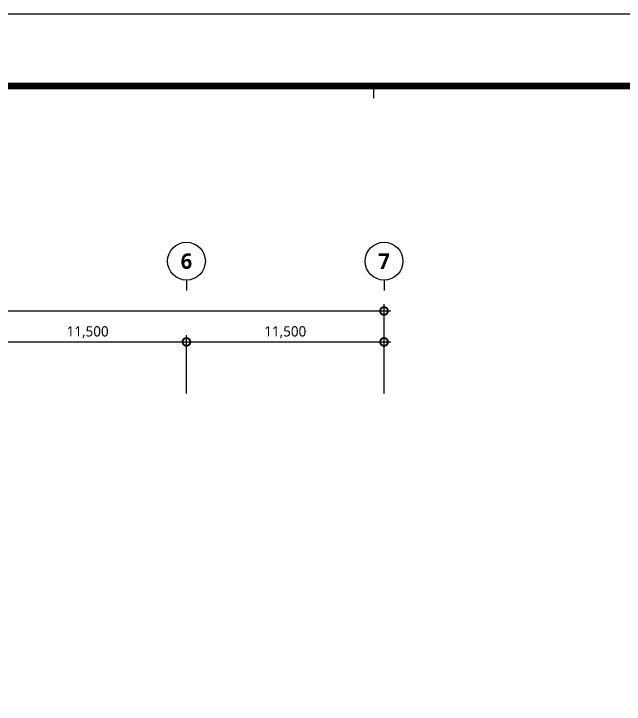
# Model space of a CAD drawing. Header units: millimetres. Extents: x -168200 to 504600, y -244718 to -125918.
# Drawn here: x 259614 to 295139, y -166088 to -125918 of the extents above; entities that cross this region are included whole.
import ezdxf
from ezdxf.enums import TextEntityAlignment as Align

# ---------------------------------------------------------------- set-up
doc = ezdxf.new("R2010")
doc.units = ezdxf.units.MM
doc.layers.get('Defpoints').update_dxf_attribs({"color": 167})
for name, color, linetype in [('arch', 8, 'Continuous'), ('SYM-BUB', 3, 'Continuous'), ('XR-FORM-EE$0$XR-SHEET-SHT', 5, 'Continuous')]:
    doc.layers.add(name, color=color, linetype=linetype)
doc.layers.add('XR-FORM-EE$0$XR-SHEET-TEMP', color=171, linetype='Continuous', plot=False)
doc.styles.add('$0$스타일1', font='malgun.ttf')
doc.styles.add('스타일1', font='malgun.ttf')
doc.styles.add('스타일2', font='malgunbd.ttf')
doc.dimstyles.new('CJA', dxfattribs={"dimscale": 300, "dimtxt": 2.7, "dimasz": 1, "dimexe": 2, "dimexo": 3, "dimgap": 1, "dimtad": 1, "dimdec": 0, "dimzin": 1, "dimdsep": 46, "dimlunit": 6, "dimtxsty": '$0$스타일1', "dimblk": 'CJDOT', "dimcen": 0.09, "dimdle": 1, "dimclrd": 256, "dimclre": 256, "dimclrt": 3, "dimadec": 0, "dimazin": 0, "dimtfac": 1, "dimtdec": 0, "dimtix": 1, "dimtmove": 2, "dimatfit": 3, "dimldrblk": 'CJDOT', "dimfxl": 1, "dimtolj": 1, "dimtzin": 1, "dimarcsym": 0})

# ---------------------------------------------------------------- blocks, each defined once
blk = doc.blocks.new('XR-FORM-EE', base_point=(461, 408))
at = {"layer": 'XR-FORM-EE$0$XR-SHEET-SHT', "color": 5}
blk.add_lwpolyline([(0, 118800), (168200, 118800), (168200, 0), (0, 0)], close=True, dxfattribs=at)
at = {"layer": 'XR-FORM-EE$0$XR-SHEET-SHT', "color": 5, "const_width": 400}
blk.add_lwpolyline([(9300, 114600), (163900, 114600), (163900, 4200), (9300, 4200)], close=True, dxfattribs=at)
at = {"layer": 'XR-FORM-EE$0$XR-SHEET-TEMP'}
blk.add_line((112350, 114600), (112350, 113900), dxfattribs=at)
blk = doc.blocks.new('_DotSmall')
at = {"color": 0, "linetype": 'ByBlock', "const_width": 0.5}
blk.add_lwpolyline([(-0.0625, 0, 1), (0.0625, 0, 1)], format="xyb", close=True, dxfattribs=at)
blk = doc.blocks.new('*D454')
at = {"layer": 'arch', "color": 7, "lineweight": -2, "transparency": 16777216}
for p, q in [((210161, -148009), (210161, -142809)), ((281161, -148009), (281161, -142809)), ((209761, -143209), (281561, -143209))]:
    blk.add_line(p, q, dxfattribs=at)
at = {"layer": 'Defpoints', "color": 0, "transparency": 16777216}
for p in [(281161, -143209), (210161, -148609), (281161, -148609)]:
    blk.add_point(p, dxfattribs=at)
at = {"layer": 'arch', "color": 7, "lineweight": -2, "transparency": 16777216, "xscale": 900, "yscale": 900, "zscale": 900, "rotation": 180}
blk.add_blockref('_DotSmall', (210161, -143209), dxfattribs=at)
at = {"layer": 'arch', "color": 7, "lineweight": -2, "transparency": 16777216, "xscale": 900, "yscale": 900, "zscale": 900}
blk.add_blockref('_DotSmall', (281161, -143209), dxfattribs=at)
at = {"layer": 'arch', "color": 3, "transparency": 16777216, "insert": (245161, -142647), "char_height": 600, "attachment_point": 5, "style": '스타일1'}
blk.add_mtext('\\A1;71,000', dxfattribs=at)
blk = doc.blocks.new('CJDOT')
blk.add_line((-2, 0), (2, 0))
at = {"const_width": 0.5}
blk.add_lwpolyline([(-0.25, 0, 1), (0.25, 0, 1)], format="xyb", close=True, dxfattribs=at)
blk = doc.blocks.new('*D455')
at = {"layer": 'arch', "color": 7, "lineweight": -2, "transparency": 16777216}
for p, q in [((269661, -148009), (269661, -144609)), ((281161, -148009), (281161, -144609)), ((269261, -145009), (281561, -145009))]:
    blk.add_line(p, q, dxfattribs=at)
at = {"layer": 'Defpoints', "color": 0, "transparency": 16777216}
for p in [(281161, -145009), (269661, -148609), (281161, -148609)]:
    blk.add_point(p, dxfattribs=at)
at = {"layer": 'arch', "color": 7, "lineweight": -2, "transparency": 16777216, "xscale": 900, "yscale": 900, "zscale": 900, "rotation": 180}
blk.add_blockref('_DotSmall', (269661, -145009), dxfattribs=at)
at = {"layer": 'arch', "color": 7, "lineweight": -2, "transparency": 16777216, "xscale": 900, "yscale": 900, "zscale": 900}
blk.add_blockref('_DotSmall', (281161, -145009), dxfattribs=at)
at = {"layer": 'arch', "color": 3, "transparency": 16777216, "insert": (275411, -144447), "char_height": 600, "attachment_point": 5, "style": '스타일1'}
blk.add_mtext('\\A1;11,500', dxfattribs=at)
blk = doc.blocks.new('*D456')
at = {"layer": 'arch', "color": 7, "lineweight": -2, "transparency": 16777216}
for p, q in [((258161, -148009), (258161, -144609)), ((269661, -148009), (269661, -144609)), ((257761, -145009), (270061, -145009))]:
    blk.add_line(p, q, dxfattribs=at)
at = {"layer": 'Defpoints', "color": 0, "transparency": 16777216}
for p in [(269661, -145009), (258161, -148609), (269661, -148609)]:
    blk.add_point(p, dxfattribs=at)
at = {"layer": 'arch', "color": 7, "lineweight": -2, "transparency": 16777216, "xscale": 900, "yscale": 900, "zscale": 900, "rotation": 180}
blk.add_blockref('_DotSmall', (258161, -145009), dxfattribs=at)
at = {"layer": 'arch', "color": 7, "lineweight": -2, "transparency": 16777216, "xscale": 900, "yscale": 900, "zscale": 900}
blk.add_blockref('_DotSmall', (269661, -145009), dxfattribs=at)
at = {"layer": 'arch', "color": 3, "transparency": 16777216, "insert": (263911, -144447), "char_height": 600, "attachment_point": 5, "style": '스타일1'}
blk.add_mtext('\\A1;11,500', dxfattribs=at)
blk = doc.blocks.new('NEW_BUB')
at = {"layer": 'SYM-BUB', "color": 6}
blk.add_line((0, 3), (0, 0), dxfattribs=at)
blk.add_circle((0, 8.5), 5.5, dxfattribs=at)
at = {"layer": 'SYM-BUB', "color": 3, "style": '스타일2'}
blk.add_attdef('X', text='', height=4.5, dxfattribs=at).set_placement((0, 8.5), align=Align.MIDDLE)

msp = doc.modelspace()

# ---------------------------------------------------------------- block references
at = {"layer": 'arch'}
msp.add_blockref('XR-FORM-EE', (168661, -244309.3), dxfattribs=at)
at = {"layer": 'arch', "xscale": 200.0000000000001, "yscale": 200.0000000000001, "zscale": 200.0000000000001}
for p, values in [((269661, -142009.3), {'X': '6'}), ((281161, -142009.3), {'X': '7'})]:
    msp.add_blockref('NEW_BUB', p, dxfattribs=at).add_auto_attribs(values)

# ---------------------------------------------------------------- dimensions: what is measured, and where the dimension line sits
at = {"layer": 'arch'}
dim = msp.add_linear_dim(base=(281161, -143209.3), p1=(210161, -148609.3), p2=(281161, -148609.3), angle=180, dimstyle='CJA', override={"dimscale": 200, "dimtxt": 3, "dimasz": 4.5, "dimtxsty": '스타일1', "dimblk1": 'DotSmall', "dimblk2": 'DotSmall', "dimsah": 1, "dimdle": 2, "dimclrd": 7, "dimclre": 7}, dxfattribs=at)
dim.commit()
dim.dimension.update_dxf_attribs({"geometry": '*D454', "text_midpoint": (245161, -142647.3), "dimtype": 160})
for base, p1, p2, picture, middle in [((269661, -145009.3), (258161, -148609.3), (269661, -148609.3), '*D456', (263911, -144447.3)), ((281161, -145009.3), (269661, -148609.3), (281161, -148609.3), '*D455', (275411, -144447.3))]:
    dim = msp.add_linear_dim(base=base, p1=p1, p2=p2, dimstyle='CJA', override={"dimscale": 200, "dimtxt": 3, "dimasz": 4.5, "dimtxsty": '스타일1', "dimblk1": 'DotSmall', "dimblk2": 'DotSmall', "dimsah": 1, "dimdle": 2, "dimclrd": 7, "dimclre": 7}, dxfattribs=at)
    dim.commit()
    dim.dimension.update_dxf_attribs({"geometry": picture, "text_midpoint": middle})

doc.saveas('drawing.dxf')
